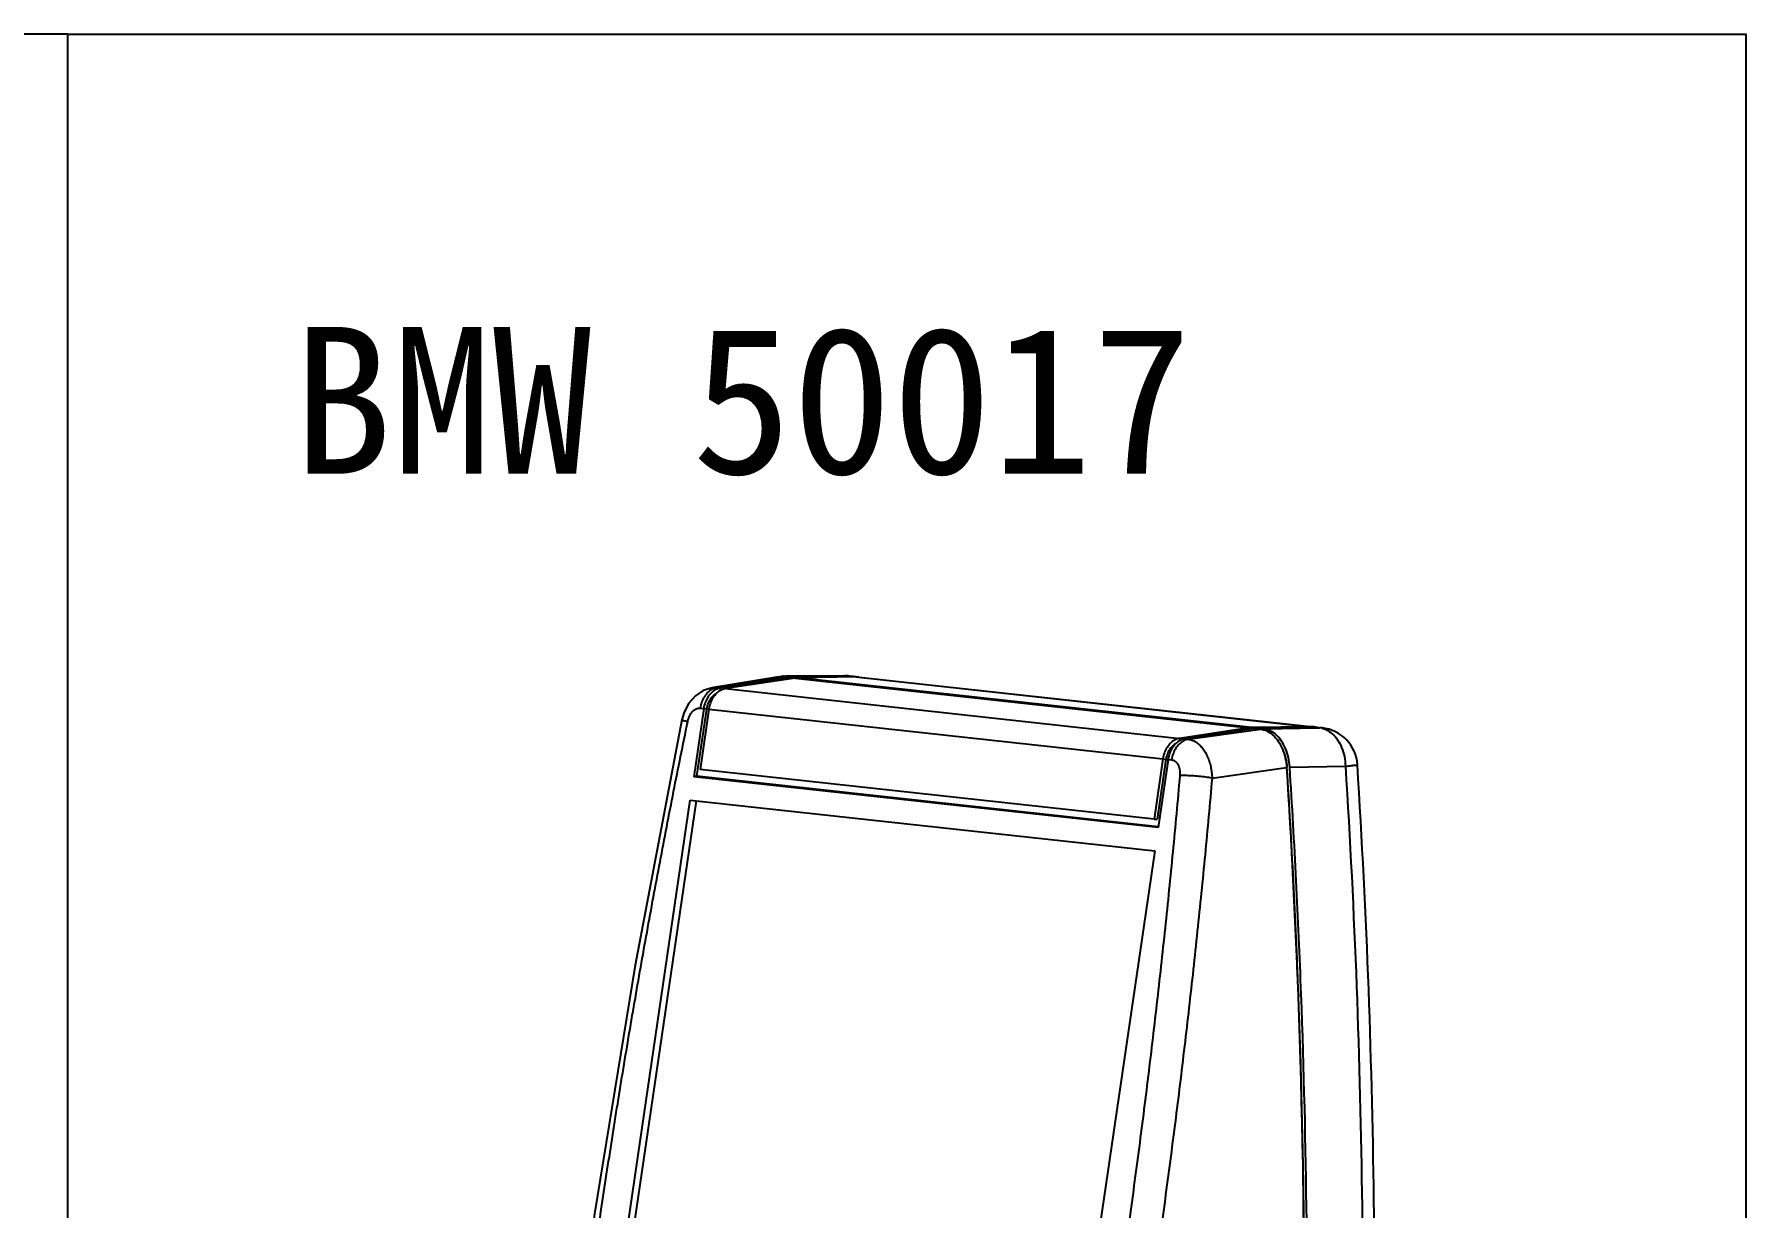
# Model space of a CAD drawing. Header units: millimetres. Extents: x -25 to 785, y -3301 to -3016.
# Drawn here: x 151.4 to 334.6, y -3146.4 to -3020.8 of the extents above; entities that cross this region are included whole.
import ezdxf

# ---------------------------------------------------------------- set-up
doc = ezdxf.new("R2010")
doc.units = ezdxf.units.MM
doc.layers.add('text', color=212, linetype='Continuous', lineweight=20)
doc.styles.add('样式 1', font='SimSun.ttf')

# ---------------------------------------------------------------- blocks, each defined once
blk = doc.blocks.new('*u3')
at = {"color": 7}
for p, q in [((-22.20138655998699, 78.89842750540038), (-30.60550246358702, 77.53302219290026)), ((-28.94356563318701, 77.7224499687004), (-29.99670746758699, 77.55134404650016)), ((-20.80801713688697, 78.82516372870032), (-29.55727570188697, 77.50322521170028)), ((-22.18863027658699, 78.81991064360045), (-28.94356563318701, 77.7224499687004)), ((-20.14692817478704, 78.75277289800033), (-28.89618673978703, 77.4308343810003)), ((-22.201463297587, 78.89908134780035), (-21.613436635087, 78.91335910020007)), ((-21.613436635087, 78.91335910020007), (-22.18863027658699, 78.81991064360045)), ((-21.613436635087, 78.91335910020007), (-20.80801713688697, 78.82516372870032)), ((-21.25392255678702, 78.97176714910029), (-21.50946679498702, 78.98550729960016)), ((-13.862869199687, 79.03964378920045), (-21.25402950678699, 78.98669339400021)), ((-21.25392255678702, 78.97176714910029), (-20.80909042198698, 78.97495464820031)), ((-20.43281377678704, 78.88185376360025), (-21.25392255678702, 78.97176714910029)), ((-20.80909042198698, 78.97495464820031), (-19.77296379548704, 78.98237883530055)), ((-20.80801713688697, 78.82516372870032), (-20.80241457628699, 78.65373448060018)), ((-13.10956925948699, 78.97006574060015), (-20.43281377678704, 78.88185376360025)), ((-20.43281377678704, 78.88185376360025), (-20.42721121628699, 78.71042451550056)), ((-20.14692817478704, 78.75277289800033), (37.03726704541299, 72.49096603950056)), ((-19.77172481478704, 78.80946293290026), (-19.77531287088698, 78.71208012880015)), ((-19.77296379548704, 78.98237883530055), (-13.86276229188701, 79.02471920000016)), ((-12.44848029738699, 78.89767490980012), (-19.77172481478704, 78.80946293290026)), ((37.41247040541299, 72.54765607440049), (-19.77172481478704, 78.80946293290026)), ((-13.862869199687, 79.03964378920045), (-13.624276391487, 79.02642740900046)), ((-13.86276229188701, 79.02471920000016), (-13.62427638488703, 79.02642740830015)), ((-13.62427638488703, 79.02642740830015), (-13.28828147338697, 78.98963515770038)), ((-13.624276391487, 79.02642740900046), (-13.28604711538702, 79.01003980580026)), ((-13.28604711538702, 79.01003980580026), (-13.10733490148698, 78.99047038870049)), ((-13.11009580278699, 78.88970543520009), (-13.10956925948699, 78.97006574060015)), ((-12.77133998338701, 78.9536781374004), (-13.10956925948699, 78.97006574060015)), ((-12.44848029738699, 78.89767490980012), (44.73571492271299, 72.63586805130035)), ((-12.11127502158701, 78.88139924580037), (-12.44848029738699, 78.89767490980012)), ((-12.11025102128701, 78.88128730670041), (44.73794928081298, 72.65627269950028)), ((-29.99670746758699, 77.55134404650016), (-29.55727570188697, 77.50322521170028)), ((-29.53526979178702, 77.19909994000045), (-29.55727570188697, 77.50322521170028)), ((-28.89618673978703, 77.4308343810003), (28.28800848031301, 71.16902752250053)), ((-31.65373431548699, 74.92003681560027), (-32.91386244298701, 66.33023078440056)), ((-32.51037958888702, 66.38667931550026), (-31.26833645638703, 74.85320693110043)), ((-30.99264535338705, 74.84764598480024), (-32.10741549418697, 67.24868912470038)), ((-32.09315231948699, 74.96815414340017), (-31.65373431548699, 74.92003681560027)), ((-31.26833645638703, 74.85320693110043), (-31.65373431548699, 74.92003681560027)), ((-30.99531021308701, 74.82330990100036), (-31.26833645638703, 74.85320693110043)), ((-30.99264535338705, 74.84764598480024), (26.19154986681298, 68.58583912630047)), ((37.03726704541299, 72.49096603950056), (28.28800848031301, 71.16902752240048)), ((28.28800848031301, 71.16902752240048), (28.31001439041302, 70.8649022507002)), ((37.69835600751298, 72.41857520880012), (28.94909744241301, 71.0966366917005)), ((29.38852886591303, 71.04851789440045), (38.50377550571301, 72.33037983730037)), ((37.03726704541299, 72.49096603950056), (37.04286960591298, 72.31953679140042)), ((44.73571492271299, 72.63586805130035), (37.41247040541299, 72.54765607440049)), ((37.41247040541299, 72.54765607440049), (37.41807296601303, 72.37622682630035)), ((37.69835600751298, 72.41857520880012), (38.50377550571301, 72.33037983730037)), ((38.06997131141298, 72.37788243950035), (38.07355936751298, 72.4752652437005)), ((45.39680388481298, 72.56347722060036), (38.07355936751298, 72.4752652437005)), ((38.89466814751302, 72.38535185810042), (38.07355936751298, 72.4752652437005)), ((38.89466814751302, 72.38535185810042), (45.73577980681301, 72.5040657712002)), ((44.73571492271299, 72.63586805130035), (44.73518837951298, 72.55550774590029)), ((45.07292019861302, 72.61959238730014), (44.73571492271299, 72.63586805130035)), ((45.73503316091296, 72.54708961740016), (45.39680388481298, 72.56347722060036)), ((45.39680388481298, 72.56347722060036), (45.91151101031295, 72.50711555290036)), ((45.73503316091296, 72.54708961740016), (46.24974029291297, 72.4907279490003)), ((45.73577980681301, 72.5040657712002), (45.91151101031295, 72.50711555290036)), ((46.24814835811299, 72.49090180720032), (45.91151101681299, 72.5071155522005)), ((28.94909744241301, 71.0966366917005), (29.38852886591303, 71.04851789440045)), ((25.076779726013, 60.98688226620015), (-32.10741549418697, 67.24868912470038)), ((26.19154986681298, 68.58583912630047), (25.076779726013, 60.98688226620015)), ((26.576947725813, 68.51900924180018), (25.472371707913, 60.98954177420046)), ((26.85263882881299, 68.51344829560048), (25.59251070141295, 59.92364226440031)), ((26.19154986681298, 68.58583912630047), (26.576947725813, 68.51900924180018)), ((26.576947725813, 68.51900924180018), (26.84997396921301, 68.4891122118006)), ((26.85263882881299, 68.51344829560048), (27.29205683281299, 68.46533096770054)), ((32.38820817821295, 66.16603689400017), (41.77983170531297, 67.49075041950027)), ((41.808786990013, 67.53143556310033), (41.77670321251298, 67.5287974077005)), ((41.808786990013, 67.53143556310033), (41.81125911401301, 67.49249168120059)), ((42.17071390691302, 67.5458868878004), (49.18776008701298, 67.66443789770028)), ((42.17295530551297, 67.51057859600041), (42.17071390691302, 67.5458868878004)), ((-32.51037958888702, 66.38667931550026), (-32.91386244298701, 66.33023078440056)), ((25.59251070141295, 59.92364226440031), (-32.91386244298701, 66.33023078440056)), ((25.60339945931298, 60.02308079290015), (-32.51037958888702, 66.38667931550026)), ((-50.18124007318704, -51.37480355299977), (-33.344291864387, 63.39615990730044)), ((-32.58927541838705, 63.31348379130031), (-49.56099628898698, -52.37617277489971)), ((-33.344291864387, 63.39615990730044), (25.16208128001301, 56.98957138740025)), ((25.076779726013, 60.98688226620015), (25.472371707913, 60.98954177420046)), ((25.16208128001301, 56.98957138740025), (8.325133071112987, -57.78139207299955)), ((43.23773423711299, 39.27333303510022), (43.26156576871296, 38.63517605900051)), ((-52.08771647268702, -51.16603980369973), (-50.18124007318704, -51.37480355299977)), ((-52.15871697418697, -53.08450809179976), (10.019499910413, -59.8931723290998)), ((-50.29417735598702, -52.45058949939948), (-49.56099628898698, -52.37617277489971)), ((-50.29417735598702, -52.45058949939948), (8.210820323513019, -58.85702740259967)), ((-49.56099628898698, -52.37617277489971), (8.227559824513037, -58.70415860419962)), ((-50.34471743968703, -64.53126715469989), (-50.32699332468701, -55.43914945309962)), ((8.179379819713006, -61.84573797309986), (-50.32699332468701, -55.43914945309962)), ((-49.93465742508698, -55.48211117739947), (-49.95224182908703, -64.50255991929953)), ((-49.68362847758704, -64.60365798539988), (-49.66784497678702, -56.50703669769973)), ((-49.30996471898698, -56.44844974149964), (-49.66784497678702, -56.50703669769973)), ((7.516350243413001, -62.7688435561995), (-49.66784497678702, -56.50703669769973)), ((7.908876705613011, -62.71405044259973), (-49.30996471898698, -56.44844974149964)), ((8.325133071112987, -57.78139207299955), (10.23160947061297, -57.99015582229958)), ((8.161655704712985, -70.93785567469968), (8.179379819713006, -61.84573797309986)), ((-51.55546555428703, -64.39868732529976), (-50.34471743968703, -64.53126715469989)), ((-50.34471743968703, -64.53126715469989), (-49.95224182908703, -64.50255991929953)), ((-49.95224182908703, -64.50255991929953), (-49.67587188648702, -64.53282309249971)), ((-49.68362847758704, -64.60365798539988), (7.500566742613046, -70.86546484389964)), ((7.500566742613046, -70.86546484389964), (7.516350243413001, -62.7688435561995)), ((7.908876705613011, -62.71405044259973), (7.516350243413001, -62.7688435561995)), ((7.893042353212991, -70.83675760859978), (7.908876705613011, -62.71405044259973)), ((-50.76865666438698, -66.83353387619945), (-50.33569522188702, -66.95698217219979)), ((-49.12494710728697, -67.08956200159946), (-48.97355346608703, -66.72537188619981)), ((-50.33570745598701, -66.9569748338995), (-49.12494710728697, -67.08956200159946)), ((-48.46385814518703, -67.1619528322999), (8.720337075012992, -73.42375969079967)), ((7.893042353212991, -70.83675760859978), (7.500566742613046, -70.86546484389964)), ((8.169412295813004, -70.86702078169947), (7.893042353212991, -70.83675760849974)), ((8.161655704712985, -70.93785567469968), (9.372403819312979, -71.0704355040998)), ((-33.775257798187, -72.31730068589968), (-33.82163789988698, -72.31133490239972)), ((23.04558553321294, -78.54542362139955), (-33.114884638587, -72.39571711699955)), ((8.871730716113007, -73.05956957539956), (8.720337075012992, -73.42375969079967)), ((50.42044896271301, -73.17293464319982), (50.42044332301299, -73.17301734709963)), ((-21.742760509287, -73.71484289529963), (23.037594506613, -78.61839943019959)), ((9.381426037112988, -73.4961505215997), (10.592162010013, -73.62872309669956)), ((41.50918628391298, -74.71364317519965), (41.50245143191302, -74.81228292279957)), ((41.52732438311301, -74.44730938109979), (41.50918628391298, -74.71364317519965)), ((41.54983282411297, -74.44744783959959), (41.53159076581301, -74.71485591439978)), ((41.89320622891296, -74.81002038489987), (48.91225043491301, -73.66652193669961)), ((41.89320622891296, -74.81002038489987), (41.91648042801296, -74.46867705319983)), ((24.07002638411302, -78.65149837509944), (24.023646282313, -78.64553259159948)), ((25.62042494451299, -78.82737472739973), (24.73039954361298, -78.72991480619976)), ((25.62005962641297, -78.82733473399958), (27.15478446511304, -78.96240635829963)), ((27.15478446511304, -78.96240635829963), (30.171177217413, -79.03974974979974)), ((36.02690654781298, -78.96665102349971), (38.46404846341301, -78.94597462319962)), ((37.778586005813, -78.84018966159965), (38.46737307921302, -78.91561350219945)), ((38.59969478571298, -78.93010304719974), (39.18772155121297, -78.91583389059952)), ((39.18764381301298, -78.91517158749957), (46.23371603951301, -77.77041381319987))]:
    blk.add_line(p, q, dxfattribs=at)
for points in [[(-30.60451256188696, 77.53318265590042), (-31.72094763288703, 77.17851465870035), (-32.684631026087, 76.53862590940025), (-33.50530387658705, 75.61340613780021), (-34.10885440398698, 74.46540167030025), (-34.39499458928702, 73.4924620994002)], [(-34.39499108748703, 73.49247931980017), (-40.304255229087, 42.6115619537004), (-45.392453200087, 11.29019631350047), (-49.59205336578702, -20.13159406389968), (-52.86693733318702, -51.28391795209973)], [(-52.86693668218697, -51.2839172189997), (-52.902303395187, -51.78132333449958), (-52.91827120078699, -52.57265900989978), (-52.90433588188699, -53.04504576719955)], [(-50.796837189087, -66.81826768419978), (-45.04616522728702, -69.65746805209983), (-38.65544146588701, -71.58554787279945), (-34.65687438208704, -72.22686449579987)], [(30.17123238721297, -79.03974893339955), (33.08751781151301, -78.99964636129971), (36.02690654781298, -78.96665102349971)]]:
    blk.add_lwpolyline(points, dxfattribs=at)
for centre, radius, start, end in [((-21.49151149768704, 76.78279484980021), 2.2017630648, 93.39083760930079, 104.6624600855964), ((-21.490293098287, 76.77411384450033), 2.2105010484, 90.49676630020042, 93.40905439670244), ((-13.830309957287, 74.03914962270028), 5.000600117099999, 88.5467267956999, 90.3730592916023), ((-13.83029766648701, 74.03992564920009), 4.9998240284, 86.1447790925002, 88.54664205720135), ((-13.83034725518701, 74.03928110720017), 5.0004704461, 83.75098495099975, 86.1447087363991), ((-13.08134151398701, 76.13823419840037), 2.8322189473, 77.078317440598, 83.71488807560242), ((-30.23173055598699, 75.23809315670042), 2.3251590813, 84.19874577770062, 99.22614733239966), ((-28.45953796248705, 75.27353735470024), 2.2145092896, 121.8287880812955, 123.5521477527098), ((-28.51967587748697, 75.37350087880031), 2.0978624282, 116.9888159586999, 121.8731472468084), ((-27.95587652138704, 74.36728818090023), 3.3479109685, 170.4915209530015, 171.654562575788), ((-27.02150272458698, 74.26507933540051), 4.0136464318, 171.3123543906025, 171.6542384193977), ((38.65213088341301, 70.17648132560043), 2.2221461145, 79.8084171177013, 83.73393985790088), ((38.154985256413, 69.72505453090025), 2.6334322153, 64.28195696960867, 71.13994121949878), ((44.76213411781299, 69.79701639140058), 2.8393315334, 78.36933904629866, 83.71662952779998), ((44.76060830221297, 69.78879617230041), 2.8476905832, 77.0834851325949, 78.37261311970087), ((45.65422830491298, 70.03937500430038), 2.4811162419, 76.44791562679504, 84.04793677359825), ((45.70547744081301, 67.52042228340042), 5.0000137316, 3.608425127006965, 83.76919525700036), ((29.32560830461296, 69.0393031898002), 2.0978624279, 116.9888159582979, 121.8731472471067), ((29.889407661213, 68.03309049170048), 3.3479109688, 170.491520953107, 171.6545625757088), ((30.82378145181303, 67.9308816470002), 4.0136464258, 171.3123543903122, 171.6542384196874), ((34.16782510911298, 67.00757887080044), 7.62732582, 3.631972725007566, 3.902617524507917), ((-1053.003132097887, -1.995879359699757), 1097.0174041074, 2.155945538601769, 3.631717815304227), ((34.55877309571298, 67.0625535062004), 7.6272704208, 3.633217270603062, 3.913501299489992), ((-1039.922987319987, -1.646992627899635), 1083.9333139839, 357.6607339380001, 2.129771096813242), ((-1016.286939280687, -2.446177763099513), 1060.2843106025, 356.1061895445035, 357.5686330530883), ((-38.45978861838705, -52.63090751329946), 13.7064362804, 173.864825821894, 181.8964918956077), ((1039.610123315813, -0.4828963468999063), 1093.7781425254, 182.7544431011973, 183.3495948774137), ((1037.220671216013, -0.6739078418995632), 1090.6394097363, 182.7544054690898, 183.3496328341969), ((23.08539001381303, -60.38649664479954), 13.0752267706, 169.4395352605987, 177.8377300681056), ((-1040.593159355087, -4.676633882999795), 1052.0626497539, 356.3817609080045, 356.9915015629886), ((-1040.862727692387, -4.714188675199694), 1056.4458175061, 356.381760907691, 356.9915015635887), ((23.27036138031298, -60.64616287459967), 9.1562007434, 168.5304080202137, 176.9611995437072), ((-49.304688959087, -64.21515211289989), 2.9998422836, 183.3475751316087, 240.186408403893), ((-46.67406233228701, -64.5090858522999), 3.2781859924, 179.8859403748035, 182.2717893255081), ((-49.31457469748705, -64.23343540879978), 2.9790705641, 240.1765468237039, 240.7842849255078), ((-47.17947785278699, -65.17947679809959), 2.3697874962, 219.4098926870119, 221.0203349702923), ((-47.22141846908698, -65.2161341715996), 2.3140850643, 221.0171067788112, 223.7102851182902), ((-28.15254625618701, -32.05693321439958), 40.8304626131, 239.0930102062004, 239.9638162904955), ((-47.47480402948702, -65.51197819209983), 1.9237058916, 233.7353282412049, 239.0600123892084), ((11.17122184981298, -70.8432835415997), 3.2781859922, 179.8859403748035, 182.2717893256126), ((-30.43108204478699, -33.61373449189978), 38.8438631341, 257.4288175058045, 258.2948645080999), ((-30.44026495778701, -33.65986484899986), 38.7968319131, 258.2943228884957, 263.7390666048998), ((-29.82625383048696, -36.22131653779979), 36.3173819852, 262.3609773454019, 262.6334803798009), ((-29.15737327168699, -36.23554769119983), 36.3760606365, 261.3184947934009, 262.6330546630016), ((-29.82078018088703, -36.17737590099978), 36.3616617577, 262.6338040728007, 263.7553756705012), ((-29.81384922958699, -36.1156994248995), 36.4237261844, 263.7550908664983, 263.9000144776016), ((-29.15924952498699, -36.24595207309949), 36.3655018269, 262.7075608273991, 263.7553376385009), ((-29.80915722358702, -36.0708915084997), 36.4687789878, 263.9001653348009, 264.7974583096981), ((10.66580632981299, -71.5136744870997), 2.3697874967, 219.409892687187, 221.0203349701906), ((10.62386571301295, -71.5503318609999), 2.3140850641, 221.0171067787073, 223.7102851183961), ((45.43186833131301, -72.8351189983996), 5.0000094656, 279.2283287598015, 356.1140740492094), ((-22.442753445687, -73.83487090799963), 0.7102090887000001, 9.72990038950622, 16.33331515179288), ((29.69273792581305, -38.3911309041996), 40.8304626125, 239.093010206101, 239.9638162904955), ((10.370480152813, -71.84617588139963), 1.9237058916, 233.7353282412049, 239.0600123893106), ((30.30256224341298, -38.55056529669946), 40.7294471712, 239.091991176102, 240.6918073231908), ((35.13543087751299, -74.27776219009957), 6.4110773227, 355.1943414535983, 356.0906620607022), ((34.61339293531296, -74.31249842049965), 7.2967944808, 355.6098054641912, 356.0903321920911), ((22.33760146921304, -78.73842743199975), 0.7102091056000001, 9.729900017692708, 16.33331458740734), ((25.23653156901298, -54.54880209429984), 24.1740292441, 266.1611755886003, 267.8014179641006), ((28.03143495241301, -42.44989711599965), 36.4237261826, 263.7550908664983, 263.9000144776016), ((28.68603465721299, -42.58014976289951), 36.3655018264, 262.7075608273991, 263.7553376385009), ((28.03612695861295, -42.40508919769945), 36.4687789878, 263.9001653348009, 264.7974583096981), ((29.34703478461302, -44.78588229479965), 34.2448536095, 261.7388082757997, 262.254657872797), ((29.35167134771302, -44.75114415749977), 34.2798996972, 262.254803968899, 263.7419187452993), ((38.44549737951297, -76.73920844899976), 2.2065132365, 270.4823335406019, 284.6516356774006), ((38.44470083531297, -76.74488336339982), 2.2012254456, 284.7090573701083, 288.5626722897989), ((38.42268419121297, -76.67801408079958), 2.2716247769, 288.5521788744073, 290.322619232292), ((38.84099968361301, -76.7588067867996), 2.1837222458, 279.1316429006948, 284.685530599307)]:
    blk.add_arc(centre, radius, start, end, dxfattribs=at)
for centre, major_axis, ratio, start_param, end_param in [((-42.70219164338698, -52.68633518409979), (1.0749578241, 9.942059377), 0.7586179859000003, 1.5207788765, 1.6290018093), ((15.56907491561299, -59.06717896769987), (1.1010354284, 9.9392048929), 0.7349952226, 1.5227392383, 1.6309621711)]:
    blk.add_ellipse(centre, major_axis=major_axis, ratio=ratio, start_param=start_param, end_param=end_param, dxfattribs=at)
for points, start_tangent, end_tangent in [([(-29.99669370588703, 77.55134253960023), (-30.58221258388699, 77.3582851828005), (-31.11892884958701, 76.97073849400022), (-31.56929006078701, 76.41581797200024), (-31.90178579018698, 75.73234977120046), (-32.09315231948699, 74.96815414340017)], (-0.988777465716526, -0.149395861024342), (-0.1451468771509956, -0.9894101192393951)), ([(-29.55727570188697, 77.50322521170028), (-30.14279455538701, 77.31016786760028), (-30.67951080428702, 76.92262120560008), (-31.12987201678698, 76.36770070740022), (-31.46236776508704, 75.68423250150045), (-31.65373431548699, 74.92003681560027)], (-0.9887774657142452, -0.149395861039437), (-0.1451468771705296, -0.9894101192365293)), ([(-31.25779109618702, 74.92034151840016), (-31.04999491718706, 75.6403927467004), (-30.65491212368704, 76.30642815010015), (-30.12613742258702, 76.77874002640056), (-30.06097609868698, 76.81690625110014)], (0.1651998948748779, 0.9862601050094897), (0.8733193838639373, 0.4871480819704753)), ([(-29.68348776378701, 77.11907204080035), (-30.01842184218702, 76.8502303749001), (-30.46878305468704, 76.29530987660019), (-30.80127880308703, 75.61184167080046), (-30.98909850138705, 74.87133128890036)], (-0.8334178182872676, -0.5526434113977035), (-0.1510480789628282, -0.9885264173716549)), ([(-28.89618673978703, 77.4308343810003), (-29.47172060498701, 77.24289586230043)], (-0.988777465713836, -0.1493958610421454), (-0.8911186004758793, -0.4537704704869087)), ([(-34.37364758558698, 73.47610137570018), (-34.37389684288701, 73.47577362670017), (-34.13941280408699, 73.39934861760048), (-33.66505887568701, 73.2771651476005)], (-0.6083071346692345, -0.7937017260347278), (0.9715889202853784, -0.2366748190633993)), ([(-33.66505887568701, 73.2771651476005), (-33.63100720968703, 73.42462736740026), (-33.59014612908697, 73.56938052880014), (-33.54267508718704, 73.71070584920017), (-33.48888619278699, 73.84773206730051), (-33.42913692978698, 73.9795981719003), (-33.363712748887, 74.10572017580034), (-33.29288262018702, 74.22556800380016), (-33.21704453918699, 74.3384366881005), (-33.13667727978702, 74.44361122890041), (-33.05229754408697, 74.54044940240055), (-32.96441267718706, 74.62842600760041), (-32.87346556248701, 74.70715015290034), (-32.779862631887, 74.77629388590049), (-32.68405615518702, 74.83551997340055), (-32.58658225898699, 74.88448868590058), (-32.48801801498701, 74.92291468010035), (-32.38889725008698, 74.95060365420022), (-32.28969228708701, 74.96742770220044), (-32.19091512998705, 74.97329084680041), (-32.09315231948699, 74.96815414340017)], (0.2016363213674396, 0.9794604606136007), (0.9940566198811375, -0.1088643030129164)), ([(-52.08771647268702, -51.16603980369973), (-51.23982704218702, -42.2426664091995), (-50.319246562687, -33.31904952579953), (-49.32612372868698, -24.39667416189968), (-48.260607503887, -15.47690128589966), (-47.12285918268702, -6.56109852119971), (-45.91305172508703, 2.349367026400159), (-44.63136975028704, 11.25312873980056), (-43.278009456787, 20.14882117990055), (-41.85317859848703, 29.03508019010042), (-40.35709650938702, 37.91054285210021), (-38.78999391718702, 46.77384847590019), (-37.15211313958702, 55.62363771780019), (-35.44371143918698, 64.45853546280023), (-33.66505887568701, 73.2771651476005)], (0.09057321073345714, 0.9958897998761876), (0.2016372984790482, 0.9794602594603169)), ([(28.28800848031301, 71.16902752250053), (27.70248962691301, 70.97597017830049), (27.165773378013, 70.58842351640033), (26.715412165413, 70.03350301810042), (26.38291641711294, 69.35003481230024), (26.19154986681298, 68.58583912630047)], (-0.9887774657142452, -0.149395861039437), (-0.1451468771705296, -0.9894101192365293)), ([(38.50377550571301, 72.33037983730037), (39.00626280811298, 72.21710022920024)], (0.9940579956013986, -0.1088517403670236), (0.9465330008758186, -0.3226070027959989)), ([(42.16825842931297, 67.58311765060034), (41.99812042691303, 68.7412687727001), (41.63286964301295, 69.88185735060051), (41.10804602291302, 70.85737606530029), (40.45090100941303, 71.62754521700026), (39.68871286471301, 72.15255537970052), (39.04531775861301, 72.36356555700013)], (-0.0682506098427989, 0.9976682085022487), (-0.9842729262989429, 0.1766544835403729)), ([(39.29774426221297, 72.09762003840024), (40.05995234641296, 71.57262458100013), (40.71717968221299, 70.80236533080051), (41.24205863061297, 69.82669218560022), (41.60729228211295, 68.68601444440037), (41.77746446151298, 67.52670129590024)], (0.9011951954549192, -0.4334134512090852), (0.06806107813118849, -0.9976811563037664)), ([(46.23562627441299, 72.45141028740045), (46.74928282221299, 72.27101232630048), (47.52470981681302, 71.75116383270051), (48.19147681331299, 70.97861990660022), (48.70975873691299, 69.99952353320032), (49.04859932161298, 68.8723547913005), (49.18776008571297, 67.66443791860047)], (0.9723639051817052, -0.2334704176117045), (0.02899655522633562, -0.9995795114872085)), ([(27.78430808361298, 70.48270856180034), (27.71914675961295, 70.4445423371003), (27.19037205851305, 69.97223046090039), (26.79528926501303, 69.30619505750019), (26.587493086113, 68.58614382910037)], (-0.8733193838639373, -0.4871480819704753), (-0.1651998948748779, -0.9862601050094897)), ([(28.21785221001301, 70.82084836210015), (27.826862340113, 70.5160326856003), (27.376501127513, 69.96111218740043), (27.04400537921299, 69.2776439815002), (26.85618568081304, 68.53713359970016)], (-0.8496609573230395, -0.5273293634920173), (-0.151048078961923, -0.9885264173717933)), ([(28.802996574313, 70.85546200760018), (28.26628031201301, 70.46791532080033), (27.81591910081301, 69.91299480070029), (27.48342336801295, 69.22952659970042), (27.29205683281299, 68.46533096770054)], (-0.8886320769717246, -0.4586207930054187), (-0.145146883700225, -0.9894101182786202)), ([(28.94909744241301, 71.0966366917005), (28.37356357731301, 70.90869817310022)], (-0.988777465713836, -0.1493958610421454), (-0.8911186004758793, -0.4537704704869087)), ([(29.38851544641295, 71.04851936380055), (28.802996574313, 70.85546200760018)], (-0.9887774653990331, -0.1493958631256708), (-0.8886320769618908, -0.4586207930244728)), ([(29.38852835771297, 71.04851782290007), (29.622328659213, 71.0073546956005), (29.85385423241303, 70.93945493180036), (30.081830077213, 70.84517164240015), (30.304944423113, 70.72504664430016), (30.52192035181298, 70.57979861640024), (30.73171786791301, 70.41014750750037), (30.93341211921302, 70.21679385680045), (31.12590312751297, 70.00069074750036), (31.30802414361301, 69.76306459940042), (31.47867702781298, 69.50531856100042), (31.636894114813, 69.22893188270018), (31.78185896321298, 68.9353567627004), (31.91284638421303, 68.62604969550011), (32.02916758981297, 68.30257127660025), (32.13016741831302, 67.96664414740007), (32.21525974841302, 67.62011585360051), (32.283959674313, 67.26485665450036), (32.33587534891296, 66.9027603573004), (32.37069558291296, 66.53580600800024), (32.38820818031297, 66.1660368943003)], (0.9930892311825175, -0.1173617438065595), (0.02376891668282301, -0.9997174793909153)), ([(41.29180022191304, 69.69904253420009), (41.33248644341302, 69.60477249210044), (41.51285084851298, 69.11615428330015), (41.65357741561303, 68.60234028710056), (41.75232348941302, 68.07314971530013), (41.808786990013, 67.53143556310033)], (0.4046727976169761, -0.9144615502408235), (0.0633693359471977, -0.997990143869974)), ([(27.29205683281299, 68.46533096770054), (27.38820175741301, 68.44923547000053), (27.48216953291296, 68.42226584280024), (27.57343836611301, 68.38456305850013), (27.66148373241299, 68.33634345190058), (27.745803043313, 68.27789587790039), (27.82599335561304, 68.2095101032005), (27.90169894661301, 68.13146846730024), (27.97250231581302, 68.04415542980041), (28.037970554813, 67.94806628410015), (28.09770760621296, 67.84376832550015), (28.15137559611298, 67.73186011390044), (28.19869878261301, 67.61292965930033), (28.23943987001303, 67.48756699070054), (28.273381600113, 67.35640452800044), (28.30032825881301, 67.22014060160018), (28.32011875071299, 67.07952450670018), (28.33263558931299, 66.9353149640001), (28.33780094101303, 66.78828097840051), (28.33557586501297, 66.63922477490041), (28.32596585951296, 66.48899890070015)], (0.9940593390443323, -0.1088394710513853), (-0.08794255729978896, -0.9961255476171533)), ([(41.77983170531297, 67.49075041950027), (43.22030423841301, 38.91267396420017), (43.91339241101304, 10.34674164120042), (43.85783057651298, -18.15957802849971), (43.05370481951297, -46.56158898489957), (41.52732438311301, -74.44730938109979)], (0.06334764289641312, -0.9979915210759401), (-0.06781913882574578, -0.9976976317546986)), ([(41.91648042801296, -74.46867705319983), (43.44553172721299, -46.54921953849953), (44.250223341913, -18.13657869659983), (44.30581444191301, 10.3805475170002), (43.61221749061298, 38.95725455910042), (42.17295530551297, 67.51057859600041)], (0.06786423680270774, 0.9976945651667077), (-0.06333721711417677, 0.9979921827991598)), ([(49.18776008701298, 67.66443789770028), (50.58432961121298, 39.94674150740047), (51.27753271081303, 12.22853510250025), (51.25908822871298, -15.90996434979979), (50.46891366621298, -44.99328328759975), (48.91225043491301, -73.66652193669961)], (0.06294553181954969, -0.9980169637956832), (-0.06775238371993343, -0.9977021672324196)), ([(49.18776008571297, 67.66443791860047), (49.96842188221302, 67.73436857420029), (50.48235632131298, 67.7910883911004), (50.69236637731296, 67.82995106260023)], (0.9965210960855327, 0.08334089666237438), (-0.7742221552397133, 0.632913939122827)), ([(50.42038420171303, -73.17388968879959), (51.94856633091297, -45.17446535569979), (52.74075885501298, -17.03057439389977), (52.79582013751298, 11.21453717160057), (52.11372673121298, 39.51757717070041), (50.69556640971302, 67.83516563020021)], (0.0677523837287688, 0.9977021672318197), (-0.06294553182873268, 0.9980169637951041)), ([(28.32596585951296, 66.48899890070015), (27.43549352211301, 56.87947506490036), (26.46067879251302, 47.26927890630031), (25.40170338581299, 37.66025502030016), (24.25875152801302, 28.05410379620025), (23.03202434621301, 18.45253543930039), (21.72173857361298, 8.857258832400476), (20.32812668731299, -0.7300179001995275), (18.85143668731303, -10.30758879479981), (17.29193218771297, -19.87374942529959), (15.649892289413, -29.4267976991996), (13.92561154221301, -38.96503414589961), (12.11939740841296, -48.48677476659941), (10.23160947061297, -57.99015582229958)], (-0.08793810164144006, -0.9961259409731782), (-0.1990664780321453, -0.9799859883303831)), ([(32.38820817821295, 66.16603689400017), (31.500039299913, 56.51691689570043), (30.52719401291301, 46.86722462080024), (29.46984349171305, 37.21869934710048), (28.32817161651303, 27.57304845550016), (27.10237910721298, 17.93198919150018), (25.79268240131296, 8.297237478200259), (24.39931372921302, -1.329491514199617), (22.92252091501302, -10.94648477869987), (21.36256745961299, -20.55203084419963), (19.71973241991304, -30.14442057649967), (17.99431035691305, -39.72194746479954), (16.18660883501298, -49.28292053959967), (14.29698757571299, -58.82546828229988)], (-0.08732634112602687, -0.9961797579481029), (-0.1984796602122526, -0.9801050068650954)), ([(32.38820809991302, 66.16603690960028), (31.61230911231297, 66.27714468790055), (30.74003533931295, 66.37236037950015), (29.84937696251302, 66.44317072980039), (29.01996793001297, 66.48324457240051), (28.32596585951296, 66.48899890070015)], (-0.9867192297117059, 0.1624351000157841), (-0.9998081292674676, -0.0195883805018864)), ([(43.107038716413, -45.88941421079971), (43.04285596771297, -47.42622010229979)], (-0.04100718627062764, -0.999158851571744), (-0.04244766226424478, -0.9990986918059199)), ([(-52.86316226078702, -51.28575821459981), (-52.78984512358699, -51.22939183739982), (-52.52471067538704, -51.18569940299949), (-52.08771647268702, -51.16603980369973)], (0.4383437201273611, 0.8988074226578829), (0.9999052235631533, 0.01376749400293442)), ([(-52.90099203608702, -53.04172902339951), (-52.83546775358701, -53.06590608759961), (-52.58228082768699, -53.08094240199989), (-52.15871697418697, -53.08450809179976)], (0.7042005468873106, -0.7100011195509575), (0.9999893736930898, 0.004610043481562302)), ([(14.296987567413, -58.8254682802999), (13.66044216681303, -58.70822107389949), (12.944615227913, -58.56963516689984), (12.196010070113, -58.41871372029982), (11.463259419113, -58.26526126429962), (10.793966005313, -58.1192467515998), (10.23161007991303, -57.99015592979958)], (-0.9844655414929683, 0.1755778961400236), (-0.9729751370490782, 0.2309099016593431)), ([(14.127058286813, -60.16077363099976), (13.47919966831302, -60.18651919089962), (12.754335750613, -60.18187939729978), (11.99864378501297, -60.14714982559963), (11.26026492021299, -60.08454291259977), (10.58623738161299, -59.99804701439962), (10.019499910413, -59.8931723290998)], (-0.9976862027557586, -0.067987063701822), (-0.9758878344644123, 0.218272615195677)), ([(-52.29693753358697, -64.38724938339965), (-52.23086106658701, -64.40297799319978), (-51.978046824187, -64.40693796449978), (-51.55546555428703, -64.39868732529976)], (0.7794511891275107, -0.6264629628060304), (0.9995938463576373, 0.02849811088378007)), ([(-50.33570748548698, -66.95697483059985), (-50.83925688088698, -66.52986988929979), (-51.22800056788697, -65.9295769045998), (-51.47284267988698, -65.20101376469984), (-51.55546555428703, -64.39868732529976)], (-0.8580040432925683, 0.5136429320973905), (0.001949389796232509, 0.9999980999379062)), ([(-50.34471743968703, -64.53126715469989), (-50.262095482787, -65.33358930479972), (-50.01725598488702, -66.06214932689954), (-49.628516239487, -66.66244111409969), (-49.12494710728697, -67.08956200159946)], (-0.001949389786886579, -0.9999980999379243), (0.8580059888125673, -0.5136396822304218)), ([(-49.94967178078696, -64.63903253919943), (-49.82984446138698, -65.38274622029985), (-49.47538107788705, -66.12618276999956), (-49.20913636758701, -66.42875329709977)], (0.0396846231919546, -0.999212255070019), (0.7352599015618924, -0.6777852736340592)), ([(-49.68362847758704, -64.60365798539988), (-49.601006520787, -65.4059801354997), (-49.35616702278696, -66.13454015769958), (-49.01043247488701, -66.68396938679962)], (-0.001949389780907377, -0.999998099937936), (0.6349023561793935, -0.772592388079157)), ([(-48.89413892428701, -66.81519513469948), (-48.612707104587, -67.06304909599976)], (0.6910935324742103, -0.7227653349271239), (0.8066297262511143, -0.5910570909210484)), ([(-38.88554077528704, -71.52636867569981), (-39.53506124498699, -71.37566354219962), (-41.24833415008698, -70.92099860229973), (-42.90406861168697, -70.40042981429951), (-44.50237818538699, -69.81876169309953), (-46.04385678528701, -69.18017906239947), (-47.52747551268703, -68.48921727789957), (-48.95693941918699, -67.74777076849978), (-50.33570745598701, -66.9569748338995)], (-0.9760263855803041, 0.2176522332783375), (-0.8570928743102492, 0.5151619209594158)), ([(-34.65397609508699, -72.21639025629975), (-39.52381355828697, -71.22262700759984), (-44.42261806218698, -69.49981341409966), (-48.59010434708699, -67.40425130899985)], (-0.9911252793455921, 0.1329311123933074), (-0.8657131868629927, 0.5005403860744116)), ([(-34.64803884748699, -72.19483548949984), (-38.86272459618704, -71.29501783829983), (-43.76152910018698, -69.57220424479965), (-48.46385814518703, -67.1619528322999)], (-0.9885438051155263, 0.1509342418661737), (-0.8580059888087863, 0.513639682236738)), ([(7.500566742613046, -70.86546484389964), (7.583188699412972, -71.66778699399947), (7.828028197413005, -72.3963470161998), (8.216767942812965, -72.9966388032999), (8.720337075012992, -73.42375969079967)], (-0.001949389786886579, -0.9999980999379243), (0.8580059888125673, -0.5136396822304218)), ([(8.636147814612968, -72.76295098629953), (8.369903104312982, -72.46038045929981), (8.01543972091298, -71.71694390959965), (7.895612401413018, -70.97323022839964)], (-0.7352599015618924, 0.6777852736340592), (-0.0396846231919546, 0.999212255070019)), ([(8.161655704712985, -70.93785567469968), (8.244277661513024, -71.7401778247995), (8.489117159413013, -72.46873784689978), (8.834851707413009, -73.01816707599983)], (-0.001949389780907377, -0.999998099937936), (0.6349023561793935, -0.772592388079157)), ([(9.372403819312979, -71.0704355040998), (9.455026688012993, -71.87276191709952), (9.699868814213005, -72.60132510139965), (10.08861248491303, -73.20161805919952), (10.59216203911296, -73.62872309979957)], (-0.001949389783213426, -0.9999980999379315), (0.8580040672295284, -0.5136428921123968)), ([(13.47726622341298, -71.38460421949958), (12.83654129681298, -71.34556560689953), (12.11584696511301, -71.30302334509952), (11.36136136531297, -71.25522107519964), (10.62138061881296, -71.20087827649968), (9.943645916512992, -71.13930056049958), (9.372403819312979, -71.0704355040998)], (-0.9968002251325574, 0.07993316693139908), (-0.9889312755942754, 0.1483742974759419)), ([(8.951145258012957, -73.14939282399973), (9.232577077713017, -73.39724678519951)], (0.6910935324742103, -0.7227653349271239), (0.8066297262511143, -0.5910570909210484)), ([(13.47726622341298, -71.38460421949958), (13.312478926013, -71.71179726909986), (13.12155830121299, -72.0277327351996), (12.90796672961301, -72.32638202559974), (12.67584553791301, -72.60223553809965), (12.42945186811301, -72.85089021289969), (12.17179102011301, -73.06985190489968), (11.90575396251302, -73.25675783329962), (11.63534968891298, -73.40869168659947), (11.36485472961294, -73.52322828559954), (11.09826534051297, -73.59870854819974), (10.839450825813, -73.63405276629965), (10.59217415171304, -73.62873035099983)], (-0.4127049671636244, -0.9108647594887355), (-0.9943644787463828, 0.1060154866396149)), ([(13.47726622341298, -71.38460421949958), (14.80731774331298, -72.1369851577997), (16.18655253991301, -72.81996465919974), (17.61774571381301, -73.4325797327997), (19.103782085413, -73.97345037779951), (20.64286845801297, -74.43903250359972), (22.23497616381303, -74.82644178579949), (23.87969555751295, -75.13258614299957), (25.57697687741302, -75.35435517769974), (27.32714715151303, -75.48852767659946), (29.13042245561303, -75.5316845514999), (30.98777112891298, -75.48020838269986), (32.87368076021301, -75.3329232105998)], (0.8577867138945939, -0.5140057912766297), (0.9947640624175709, 0.1021981414825701)), ([(50.41748033301297, -73.17320293069952), (50.41663495481299, -73.19801179089973), (50.20713226951301, -73.39336416709966), (49.69299701281295, -73.55309942309987), (48.91225043351301, -73.66652195719962)], (0.06251139881090469, -0.9980442500303803), (-0.9952389562684844, -0.09746496768387025)), ([(-22.45967436418698, -73.56175302769952), (-22.42823589738703, -73.5871808439997), (-22.17426633718702, -73.6542207937996), (-21.742760509287, -73.71484289529963)], (0.7256245337657539, -0.6880908631839492), (0.9940579746132909, -0.108851932034862)), ([(24.06931482731295, -78.65748517619977), (23.36255732031299, -78.57314176089949), (18.32147062401305, -77.5568246967996), (13.42266612001299, -75.83401110329987), (9.25517983521297, -73.73844899829965)], (-0.9940659989825704, 0.1087786268840738), (-0.8657131868602634, 0.5005403860791324)), ([(24.023646282313, -78.64553259159948), (18.98255958611298, -77.62921552759963), (14.08375508211299, -75.90640193409945), (10.365206913713, -74.06661419479951)], (-0.9917462978145027, 0.128215758669626), (-0.8720120007859887, 0.4894844946320743)), ([(10.592162010013, -73.62872309669956), (11.97785796131302, -74.42042657089951), (13.39183832141299, -75.16014317489953), (14.83934622471304, -75.84711457239973), (16.32611599091297, -76.47969402849958), (17.85326554021299, -77.05355190989985), (19.423835850513, -77.56478097139961), (21.04062731481298, -78.0088683214999), (22.70693020851297, -78.38089265409963), (24.42653113691301, -78.67538867339954)], (0.8589017227644447, -0.5121404403406054), (0.9896232716551899, -0.143686395314513)), ([(32.87368076021301, -75.3329232105998), (32.73355877821302, -76.37864157529975), (32.41862574051299, -77.31678980529978), (31.94784189271297, -78.09088759329961), (31.34955032461301, -78.6543311293999), (30.65977060311297, -78.9731988364997), (30.17122760521301, -79.03945118899946)], (-0.04536276063829852, -0.9989705801209927), (-0.9998710484423486, -0.01605884450383911)), ([(32.87368076021301, -75.3329232105998), (35.36156609431299, -75.10206923659962), (37.61612524071296, -74.94319160959958), (39.65121667631303, -74.84930269399956), (41.50245242811297, -74.81227588809952)], (0.994765982371533, 0.102179451536985), (0.9999820638066481, 0.00598932926102467)), ([(41.50245143191302, -74.81228292279957), (41.32547211161301, -75.96871285879979), (40.95655950291302, -77.02799696439979), (40.42856952431299, -77.88846813679947), (39.768404845813, -78.51537244429983), (39.211632843313, -78.80823452749974)], (-0.06816547425691216, -0.9976740289890935), (-0.9377701729172171, -0.3472565374284737)), ([(39.39460311121297, -78.8711907697998), (40.15899020001297, -78.51283260899982), (40.81891619741299, -77.88637513369986), (41.34697324931301, -77.02619053419949), (41.716126866813, -75.96669215869952), (41.888777651613, -74.87105631749955)], (0.9672816263260005, 0.2537050558663103), (0.07655293039751333, 0.9970655188339198)), ([(48.91225043351301, -73.66652195719962), (48.76846836201298, -74.82924367919986), (48.42539606381303, -75.87285960259987), (47.903524775113, -76.7350359846996), (47.23402514971298, -77.36427621689973), (46.456885478613, -77.72299664619959), (46.233672157613, -77.77014161189982)], (-0.03353170412633324, -0.9994376542928449), (-0.9872533965415708, -0.1591563100135592)), ([(23.037594506613, -78.61839943019959), (23.61808008911299, -78.66859282099949)], (0.9940580182985175, -0.1088515330917512), (0.9977020498624212, -0.06775411205471489))]:
    blk.add_spline(points, degree=3, dxfattribs=dict(at, start_tangent=start_tangent, end_tangent=end_tangent))
blk = doc.blocks.new('u5')
at = {"layer": 'Defpoints', "color": 2}
for points in [[(0, 251.2723202160018), (-179.6645073197643, 251.2723202160018), (-179.6645073197643, 0), (0, 0)], [(0, 251.2723202160018), (179.6645073197642, 251.2723202160018), (179.6645073197642, 0), (0, 0)]]:
    blk.add_lwpolyline(points, close=True, dxfattribs=at)
at = {"xscale": 0.85, "yscale": 0.85, "zscale": 0.85}
blk.add_blockref('*u3', (94.99146419305768, 115.3966967643737), dxfattribs=at)
at = {"layer": 'text', "insert": (24.03326344695421, 211.948807522549), "char_height": 15.73195996525252, "attachment_point": 4, "line_spacing_factor": 0.9, "style": '样式 1'}
blk.add_mtext('{\\fSimHei|b0|i0|c134|p2;BMW 50017}', dxfattribs=at)

msp = doc.modelspace()

# ---------------------------------------------------------------- block references
msp.add_blockref('u5', (154.9468168328083, -3272.039848493375))

doc.saveas('drawing.dxf')
